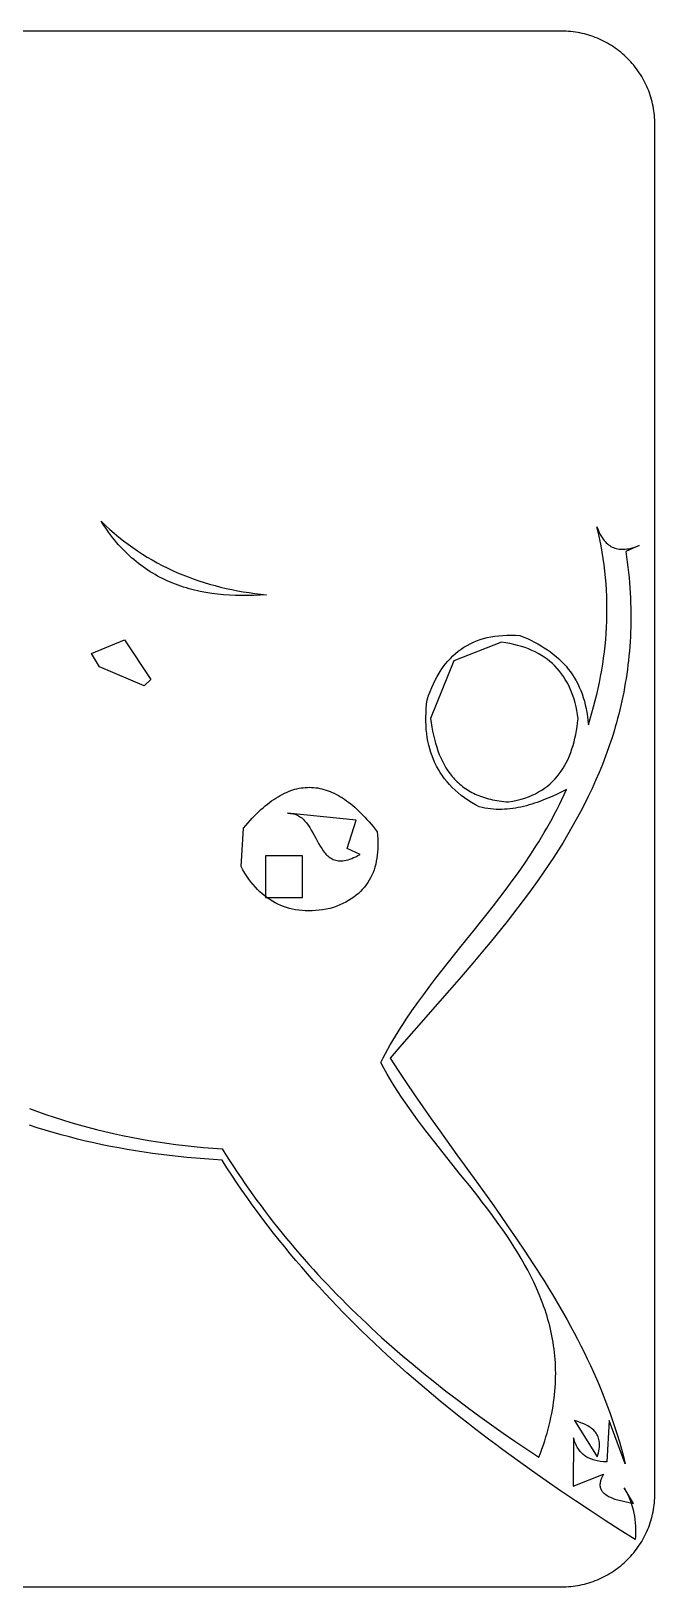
# Model space of a CAD drawing. Header units: metres. Extents: x 0 to 50, y 0 to 50.
# Drawn here: x 29.9 to 50, y 0 to 50 of the extents above; entities that cross this region are included whole.
import ezdxf

# ---------------------------------------------------------------- set-up
doc = ezdxf.new("R2010")
doc.units = ezdxf.units.M

msp = doc.modelspace()

# ---------------------------------------------------------------- linework, layer by layer
for points in [[(3, 0), (47, 0), (47, 0), (47.074492, 0.000924), (47.148761, 0.003687), (47.222779, 0.008277), (47.296513, 0.01468), (47.369934, 0.022884), (47.443009, 0.032877), (47.51571, 0.044646), (47.588004, 0.058177), (47.659861, 0.073458), (47.731251, 0.090477), (47.802143, 0.10922), (47.872505, 0.129676), (47.942308, 0.15183), (48.01152, 0.175671), (48.080111, 0.201186), (48.14805, 0.228361), (48.215307, 0.257185), (48.281849, 0.287645), (48.347648, 0.319727), (48.412671, 0.35342), (48.476889, 0.388709), (48.540271, 0.425584), (48.602785, 0.46403), (48.664402, 0.504035), (48.725089, 0.545587), (48.784818, 0.588672), (48.843556, 0.633279), (48.901274, 0.679394), (48.957939, 0.727004), (49.013523, 0.776097), (49.067994, 0.826659), (49.12132, 0.87868), (49.12132, 0.87868), (49.173341, 0.932006), (49.223903, 0.986477), (49.272996, 1.042061), (49.320606, 1.098726), (49.366721, 1.156444), (49.411328, 1.215182), (49.454413, 1.274911), (49.495965, 1.335598), (49.53597, 1.397215), (49.574416, 1.459729), (49.611291, 1.523111), (49.64658, 1.587329), (49.680273, 1.652352), (49.712355, 1.718151), (49.742815, 1.784693), (49.771639, 1.85195), (49.798814, 1.919889), (49.824329, 1.98848), (49.84817, 2.057692), (49.870324, 2.127495), (49.89078, 2.197857), (49.909523, 2.268749), (49.926542, 2.340139), (49.941823, 2.411996), (49.955354, 2.48429), (49.967123, 2.556991), (49.977116, 2.630066), (49.98532, 2.703487), (49.991723, 2.777221), (49.996313, 2.851239), (49.999076, 2.925508), (50, 3), (50, 47), (50, 47), (49.999076, 47.074492), (49.996313, 47.148761), (49.991723, 47.222779), (49.98532, 47.296513), (49.977116, 47.369934), (49.967123, 47.443009), (49.955354, 47.51571), (49.941823, 47.588004), (49.926542, 47.659861), (49.909523, 47.731251), (49.89078, 47.802143), (49.870324, 47.872505), (49.84817, 47.942308), (49.824329, 48.01152), (49.798814, 48.080111), (49.771639, 48.14805), (49.742815, 48.215307), (49.712355, 48.281849), (49.680273, 48.347648), (49.64658, 48.412671), (49.611291, 48.476889), (49.574416, 48.540271), (49.53597, 48.602785), (49.495965, 48.664402), (49.454413, 48.725089), (49.411328, 48.784818), (49.366721, 48.843556), (49.320606, 48.901274), (49.272996, 48.957939), (49.223903, 49.013523), (49.173341, 49.067994), (49.12132, 49.12132), (49.12132, 49.12132), (49.067994, 49.173341), (49.013523, 49.223903), (48.957939, 49.272996), (48.901274, 49.320606), (48.843556, 49.366721), (48.784818, 49.411328), (48.725089, 49.454413), (48.664402, 49.495965), (48.602785, 49.53597), (48.540271, 49.574416), (48.476889, 49.611291), (48.412671, 49.64658), (48.347648, 49.680273), (48.281849, 49.712355), (48.215307, 49.742815), (48.14805, 49.771639), (48.080111, 49.798814), (48.01152, 49.824329), (47.942308, 49.84817), (47.872505, 49.870324), (47.802143, 49.89078), (47.731251, 49.909523), (47.659861, 49.926542), (47.588004, 49.941823), (47.51571, 49.955354), (47.443009, 49.967123), (47.369934, 49.977116), (47.296513, 49.98532), (47.222779, 49.991723), (47.148761, 49.996313), (47.074492, 49.999076), (47, 50), (3, 50)], [(29.870871, 15.374214), (30.134583, 15.27884), (30.399912, 15.186659), (30.666876, 15.097713), (30.935494, 15.012046), (31.205783, 14.929699), (31.477761, 14.850715), (31.751447, 14.775136), (32.026858, 14.703004), (32.304013, 14.634362), (32.582929, 14.569252), (32.863624, 14.507717), (33.146117, 14.449799), (33.430425, 14.39554), (33.716566, 14.344983), (34.004559, 14.298169), (34.294421, 14.255142), (34.58617, 14.215944), (34.879825, 14.180617), (35.175403, 14.149203), (35.472922, 14.121745), (35.7724, 14.098285), (36.073856, 14.078866), (36.073856, 14.078866), (36.192491, 13.889173), (36.312587, 13.700843), (36.434136, 13.513863), (36.557129, 13.328222), (36.681559, 13.143906), (36.807418, 12.960902), (36.934696, 12.7792), (37.063385, 12.598785), (37.193478, 12.419645), (37.324966, 12.241769), (37.457841, 12.065143), (37.592094, 11.889755), (37.727717, 11.715593), (37.864702, 11.542644), (38.00304, 11.370895), (38.142724, 11.200334), (38.283745, 11.030949), (38.426094, 10.862727), (38.569764, 10.695656), (38.714745, 10.529723), (38.861031, 10.364915), (39.008612, 10.201221), (39.157481, 10.038627), (39.307628, 9.877121), (39.459046, 9.716691), (39.611726, 9.557325), (39.765661, 9.399009), (39.920841, 9.241731), (40.077259, 9.085479), (40.234906, 8.93024), (40.393774, 8.776002), (40.553854, 8.622752), (40.715139, 8.470478), (40.87762, 8.319167), (41.206137, 8.019386), (41.539338, 7.723308), (41.877158, 7.430833), (42.21953, 7.141863), (42.566388, 6.856295), (42.917666, 6.574032), (43.273297, 6.294972), (43.633215, 6.019016), (43.997353, 5.746065), (44.365645, 5.476018), (44.738026, 5.208775), (45.114428, 4.944236), (45.494786, 4.682302), (45.879033, 4.422873), (46.267102, 4.165848), (46.267102, 4.165848), (46.31759, 4.298233), (46.365406, 4.429629), (46.410579, 4.560047), (46.453139, 4.689498), (46.493117, 4.817993), (46.530541, 4.945544), (46.565442, 5.072161), (46.597849, 5.197855), (46.627793, 5.322638), (46.655302, 5.446521), (46.680408, 5.569515), (46.703138, 5.69163), (46.723524, 5.812878), (46.741595, 5.933271), (46.757381, 6.052818), (46.770912, 6.171532), (46.782217, 6.289423), (46.791326, 6.406502), (46.798269, 6.522781), (46.803076, 6.638271), (46.805776, 6.752982), (46.8064, 6.866926), (46.804977, 6.980114), (46.801536, 7.092556), (46.796109, 7.204265), (46.788724, 7.315251), (46.779411, 7.425525), (46.7682, 7.535098), (46.75512, 7.643982), (46.740203, 7.752187), (46.723477, 7.859725), (46.704971, 7.966607), (46.684717, 8.072843), (46.662744, 8.178445), (46.63908, 8.283424), (46.613758, 8.387791), (46.586805, 8.491557), (46.558252, 8.594734), (46.528128, 8.697331), (46.496464, 8.799361), (46.463289, 8.900835), (46.428633, 9.001763), (46.392526, 9.102157), (46.354997, 9.202027), (46.275794, 9.400243), (46.191262, 9.596498), (46.10164, 9.790883), (46.007166, 9.983485), (45.908078, 10.174393), (45.804614, 10.363696), (45.697012, 10.551483), (45.585512, 10.737843), (45.47035, 10.922863), (45.351766, 11.106633), (45.229997, 11.289242), (45.105282, 11.470779), (44.977859, 11.651331), (44.847966, 11.830988), (44.715842, 12.009838), (44.581725, 12.187971), (44.445852, 12.365475), (44.308463, 12.542438), (44.030087, 12.895098), (43.748503, 13.246662), (43.183335, 13.949338), (42.903563, 14.30187), (42.628206, 14.656145), (42.492779, 14.834158), (42.359171, 15.012872), (42.22762, 15.192377), (42.098364, 15.372761), (41.971641, 15.554113), (41.84769, 15.736521), (41.726749, 15.920075), (41.609056, 16.104863), (41.494849, 16.290974), (41.384367, 16.478497), (41.277848, 16.667519), (41.17553, 16.858131), (41.17553, 16.858131), (41.250306, 17.001418), (41.326936, 17.143581), (41.405357, 17.284664), (41.485509, 17.424711), (41.567331, 17.563768), (41.650761, 17.701879), (41.735738, 17.839089), (41.822202, 17.975442), (41.910092, 18.110984), (41.999346, 18.245758), (42.181702, 18.513184), (42.368782, 18.778076), (42.560099, 19.040794), (42.755163, 19.301694), (42.953487, 19.561134), (43.154581, 19.81947), (43.357957, 20.077061), (43.769601, 20.591436), (44.184513, 21.107118), (44.391972, 21.366343), (44.598783, 21.626966), (44.804457, 21.889346), (45.008504, 22.15384), (45.210438, 22.420805), (45.409769, 22.690598), (45.606009, 22.963578), (45.798669, 23.240101), (45.987261, 23.520525), (46.079879, 23.662312), (46.171296, 23.805207), (46.261453, 23.949257), (46.350287, 24.094505), (46.437737, 24.240997), (46.523744, 24.388777), (46.608244, 24.537889), (46.691178, 24.688378), (46.772485, 24.84029), (46.852103, 24.993668), (46.929971, 25.148558), (47.006028, 25.305003), (47.080213, 25.46305), (47.152466, 25.622741), (47.152466, 25.622741), (46.982551, 25.539351), (46.812079, 25.459142), (46.641017, 25.38282), (46.469334, 25.311088), (46.296998, 25.24465), (46.210574, 25.213637), (46.123976, 25.184212), (46.037198, 25.156462), (45.950236, 25.130476), (45.863087, 25.106342), (45.775747, 25.084148), (45.688212, 25.063982), (45.600477, 25.045931), (45.51254, 25.030085), (45.424394, 25.016531), (45.336038, 25.005356), (45.247466, 24.99665), (45.158675, 24.9905), (45.069661, 24.986994), (44.980419, 24.98622), (44.890946, 24.988266), (44.801238, 24.99322), (44.711291, 25.001171), (44.6211, 25.012206), (44.530663, 25.026413), (44.439974, 25.043881), (44.34903, 25.064697), (44.34903, 25.064697), (44.222334, 25.133867), (44.100798, 25.205741), (43.984382, 25.280296), (43.873052, 25.357512), (43.766768, 25.437365), (43.665495, 25.519835), (43.569196, 25.6049), (43.477832, 25.692537), (43.391369, 25.782727), (43.309767, 25.875445), (43.23299, 25.970672), (43.161002, 26.068385), (43.093765, 26.168562), (43.031242, 26.271183), (42.973396, 26.376224), (42.92019, 26.483665), (42.871586, 26.593484), (42.827549, 26.705658), (42.788041, 26.820167), (42.753025, 26.936989), (42.722463, 27.056101), (42.69632, 27.177483), (42.674557, 27.301112), (42.657137, 27.426966), (42.644025, 27.555025), (42.635182, 27.685267), (42.630571, 27.817668), (42.630157, 27.952209), (42.6339, 28.088867), (42.641766, 28.227621), (42.653715, 28.368448), (42.669712, 28.511328), (42.669712, 28.511328), (42.716204, 28.647181), (42.765499, 28.778509), (42.817619, 28.905305), (42.872587, 29.027559), (42.930424, 29.145266), (42.991152, 29.258418), (43.054793, 29.367006), (43.121369, 29.471024), (43.190902, 29.570463), (43.263414, 29.665317), (43.338927, 29.755578), (43.417462, 29.841237), (43.499041, 29.922288), (43.583688, 29.998723), (43.671422, 30.070535), (43.762267, 30.137715), (43.856244, 30.200257), (43.953375, 30.258152), (44.053682, 30.311393), (44.157188, 30.359973), (44.263913, 30.403884), (44.37388, 30.443119), (44.48711, 30.477669), (44.603626, 30.507528), (44.72345, 30.532688), (44.846603, 30.553141), (44.973108, 30.568879), (45.102986, 30.579895), (45.236259, 30.586182), (45.372949, 30.587732), (45.513079, 30.584538), (45.656669, 30.576591), (45.656669, 30.576591), (45.778185, 30.527571), (45.896586, 30.47627), (46.011845, 30.422653), (46.123932, 30.366686), (46.232818, 30.308334), (46.338475, 30.247562), (46.440874, 30.184336), (46.539986, 30.11862), (46.635782, 30.050381), (46.728234, 29.979583), (46.817312, 29.906191), (46.902988, 29.830172), (46.985232, 29.75149), (47.064017, 29.670111), (47.139313, 29.585999), (47.211092, 29.499121), (47.279324, 29.409441), (47.343981, 29.316925), (47.405034, 29.221538), (47.462454, 29.123246), (47.516212, 29.022013), (47.56628, 28.917805), (47.612629, 28.810588), (47.655229, 28.700326), (47.694053, 28.586985), (47.729071, 28.47053), (47.760254, 28.350927), (47.787574, 28.228141), (47.811002, 28.102137), (47.830509, 27.97288), (47.846065, 27.840336), (47.857644, 27.704469), (47.857644, 27.704469), (47.917347, 27.898472), (47.974146, 28.092682), (48.028002, 28.287111), (48.078877, 28.481768), (48.126731, 28.676666), (48.171525, 28.871813), (48.21322, 29.067223), (48.251777, 29.262904), (48.287158, 29.458868), (48.319323, 29.655125), (48.348232, 29.851687), (48.373849, 30.048564), (48.396132, 30.245767), (48.415043, 30.443307), (48.430544, 30.641194), (48.442595, 30.83944), (48.451157, 31.038054), (48.456191, 31.237048), (48.457658, 31.436433), (48.45552, 31.636219), (48.449736, 31.836417), (48.440269, 32.037038), (48.427079, 32.238092), (48.410127, 32.439591), (48.389374, 32.641545), (48.364781, 32.843965), (48.33631, 33.046862), (48.303921, 33.250246), (48.267574, 33.454128), (48.227232, 33.658519), (48.182855, 33.863431), (48.134405, 34.068872)], [(48.134405, 34.068872), (48.134405, 34.068872), (48.158647, 34.002954), (48.184143, 33.940393), (48.210885, 33.881158), (48.238866, 33.825217), (48.268078, 33.77254), (48.298513, 33.723094), (48.330164, 33.676849), (48.363025, 33.633773), (48.397087, 33.593836), (48.432342, 33.557005), (48.468785, 33.52325), (48.506407, 33.49254), (48.5452, 33.464843), (48.585158, 33.440127), (48.626273, 33.418363), (48.668537, 33.399518), (48.711943, 33.383561), (48.756485, 33.370461), (48.802153, 33.360187), (48.848942, 33.352707), (48.896843, 33.347991), (48.945849, 33.346006), (48.995952, 33.346722), (49.047146, 33.350108), (49.099423, 33.356132), (49.152775, 33.364763), (49.207195, 33.37597), (49.262676, 33.389721), (49.31921, 33.405986), (49.37679, 33.424732), (49.435408, 33.445929), (49.495057, 33.469546), (49.065225, 33.271544), (49.065225, 33.271544), (49.089706, 33.102398), (49.112102, 32.934295), (49.132431, 32.767225), (49.150711, 32.60118), (49.166961, 32.436149), (49.181199, 32.272126), (49.193443, 32.109099), (49.203712, 31.94706), (49.212023, 31.786001), (49.218395, 31.625911), (49.222846, 31.466783), (49.225394, 31.308606), (49.226058, 31.151371), (49.224856, 30.995071), (49.221806, 30.839695), (49.216927, 30.685234), (49.210236, 30.531679), (49.201752, 30.379022), (49.191494, 30.227254), (49.179478, 30.076364), (49.165724, 29.926344), (49.150251, 29.777185), (49.133075, 29.628878), (49.114216, 29.481414), (49.093691, 29.334784), (49.071519, 29.188978), (49.047719, 29.043988), (49.022307, 28.899804), (48.995304, 28.756417), (48.966726, 28.613819), (48.936593, 28.472), (48.904922, 28.330951), (48.871731, 28.190663), (48.83704, 28.051127), (48.800865, 27.912334), (48.763226, 27.774275), (48.724141, 27.63694), (48.683628, 27.500321), (48.641704, 27.364409), (48.598389, 27.229194), (48.553701, 27.094668), (48.507658, 26.96082), (48.411579, 26.695127), (48.310299, 26.432042), (48.203963, 26.171493), (48.092718, 25.913406), (47.97671, 25.65771), (47.856085, 25.404331), (47.730988, 25.153197), (47.601565, 24.904235), (47.467964, 24.657373), (47.330329, 24.412537), (47.188807, 24.169656), (47.043543, 23.928656), (46.894684, 23.689466), (46.742376, 23.452011), (46.586765, 23.21622), (46.427996, 22.98202), (46.266216, 22.749338), (46.101571, 22.518101), (45.934206, 22.288238), (45.764268, 22.059674), (45.591903, 21.832339), (45.417257, 21.606158), (45.240475, 21.381059), (45.061704, 21.15697), (44.88109, 20.933818), (44.698779, 20.71153), (44.514916, 20.490034), (44.143122, 20.049126), (43.766874, 19.610512), (43.387341, 19.173611), (43.005692, 18.737842), (42.240715, 17.867375), (41.859723, 17.431513), (41.481287, 16.994459), (41.481287, 16.994459), (41.737704, 16.599708), (41.998842, 16.207455), (42.2641, 15.81737), (42.532878, 15.429121), (42.804574, 15.042377), (43.078587, 14.656805), (43.631162, 13.887855), (44.185794, 13.11962), (44.46238, 12.734941), (44.737676, 12.349447), (45.011084, 11.962806), (45.282001, 11.574686), (45.549826, 11.184756), (45.813959, 10.792684), (46.073799, 10.39814), (46.201921, 10.199836), (46.328744, 10.000791), (46.454193, 9.800961), (46.578194, 9.600306), (46.70067, 9.398784), (46.821547, 9.196353), (46.94075, 8.992973), (47.058203, 8.788602), (47.173832, 8.583198), (47.287561, 8.376721), (47.399315, 8.169128), (47.50902, 7.960378), (47.616599, 7.750429), (47.721978, 7.539241), (47.825082, 7.326772), (47.925835, 7.11298), (48.024162, 6.897824), (48.119989, 6.681263), (48.213241, 6.463255), (48.303841, 6.243758), (48.391715, 6.022732), (48.476788, 5.800134), (48.558985, 5.575924), (48.63823, 5.35006), (48.714449, 5.1225), (48.787566, 4.893204), (48.857506, 4.662129), (48.924195, 4.429234), (48.987556, 4.194478), (49.047515, 3.95782), (48.527963, 5.342498), (48.456455, 4.018301), (48.456455, 4.018301), (48.346155, 4.024013), (48.242146, 4.035007), (48.192467, 4.04251), (48.144319, 4.051365), (48.097688, 4.061581), (48.052561, 4.073169), (48.008924, 4.086138), (47.966763, 4.100499), (47.926064, 4.116263), (47.886814, 4.133439), (47.848997, 4.152037), (47.812602, 4.172067), (47.777613, 4.193541), (47.744016, 4.216467), (47.711799, 4.240857), (47.680947, 4.26672), (47.651446, 4.294066), (47.623283, 4.322906), (47.596443, 4.35325), (47.570913, 4.385107), (47.546679, 4.418489), (47.523726, 4.453406), (47.502042, 4.489867), (47.481612, 4.527882), (47.462423, 4.567462), (47.44446, 4.608618), (47.42771, 4.651358), (47.412159, 4.695694), (47.397793, 4.741636), (47.384598, 4.789193), (47.368028, 3.238381), (48.342337, 3.620025), (48.342337, 3.620025), (48.318597, 3.577213), (48.297889, 3.535981), (48.280138, 3.496286), (48.265266, 3.458087), (48.253196, 3.421339), (48.243852, 3.386001), (48.237156, 3.352031), (48.233033, 3.319384), (48.231405, 3.288019), (48.232196, 3.257893), (48.235329, 3.228963), (48.240726, 3.201187), (48.248312, 3.174522), (48.25801, 3.148925), (48.269742, 3.124354), (48.283432, 3.100766), (48.299003, 3.078119), (48.316379, 3.056369), (48.335483, 3.035475), (48.356237, 3.015393), (48.378565, 2.996081), (48.402391, 2.977496), (48.454227, 2.942337), (48.511131, 2.909575), (48.57249, 2.878869), (48.637688, 2.849878), (48.706111, 2.822261), (49.307405, 2.683287), (49.015033, 3.186905), (49.015033, 3.186905), (49.069189, 3.088667), (49.118747, 2.989348), (49.163776, 2.889005), (49.204344, 2.787698), (49.24052, 2.685483), (49.272375, 2.582419), (49.299976, 2.478565), (49.323393, 2.373978), (49.342696, 2.268717), (49.357952, 2.162839), (49.369231, 2.056403), (49.376602, 1.949467), (49.380134, 1.842089), (49.379896, 1.734328), (49.375957, 1.62624), (49.368387, 1.517885), (49.368387, 1.517885), (48.882212, 1.826832), (48.398705, 2.138286), (47.918055, 2.452463), (47.440452, 2.769577), (46.966085, 3.089845), (46.495143, 3.41348), (46.027815, 3.740699), (45.564291, 4.071715), (45.10476, 4.406745), (44.876551, 4.575833), (44.649411, 4.746004), (44.423363, 4.917286), (44.198433, 5.089706), (43.974642, 5.26329), (43.752015, 5.438066), (43.530576, 5.614061), (43.310347, 5.7913), (43.091354, 5.969812), (42.873618, 6.149623), (42.657165, 6.330761), (42.442017, 6.51325), (42.228199, 6.69712), (42.015734, 6.882396), (41.804645, 7.069106), (41.594957, 7.257276), (41.386692, 7.446934), (41.179876, 7.638106), (40.97453, 7.830818), (40.77068, 8.025099), (40.568347, 8.220975), (40.367558, 8.418472), (40.168334, 8.617618), (39.970699, 8.81844), (39.774678, 9.020964), (39.580294, 9.225217), (39.38757, 9.431226), (39.19653, 9.639019), (39.007198, 9.848621), (38.819597, 10.06006), (38.633752, 10.273363), (38.449685, 10.488557), (38.26742, 10.705668), (38.086982, 10.924723), (37.908394, 11.14575), (37.731678, 11.368775), (37.55686, 11.593825), (37.383962, 11.820927), (37.213009, 12.050108), (37.044024, 12.281394), (36.87703, 12.514813), (36.712052, 12.750392), (36.549112, 12.988157), (36.388235, 13.228135), (36.229445, 13.470353), (36.072764, 13.714838), (36.072764, 13.714838), (35.788229, 13.731884), (35.505005, 13.751716), (35.223098, 13.774349), (34.942515, 13.799795), (34.663263, 13.82807), (34.385349, 13.859186), (34.108778, 13.893157), (33.833559, 13.929997), (33.559697, 13.96972), (33.287199, 14.01234), (33.016072, 14.057869), (32.746322, 14.106323), (32.477956, 14.157715), (32.210981, 14.212058), (31.945404, 14.269366), (31.681231, 14.329653), (31.418468, 14.392933), (31.157123, 14.45922), (30.897202, 14.528526), (30.638712, 14.600867), (30.381659, 14.676255), (30.12605, 14.754705), (29.871892, 14.83623)], [(37.504609, 31.887828), (37.504609, 31.887828), (37.300378, 31.873537), (37.097999, 31.863567), (36.89753, 31.858055), (36.69903, 31.857137), (36.502557, 31.86095), (36.308171, 31.869629), (36.115928, 31.883312), (35.925888, 31.902134), (35.738109, 31.926231), (35.552649, 31.955741), (35.369567, 31.990798), (35.278936, 32.010451), (35.188922, 32.031541), (35.099531, 32.054087), (35.010771, 32.078104), (34.922649, 32.103612), (34.835173, 32.130625), (34.74835, 32.159162), (34.662187, 32.18924), (34.576692, 32.220875), (34.491871, 32.254084), (34.407733, 32.288885), (34.324283, 32.325295), (34.241531, 32.36333), (34.159483, 32.403008), (34.078145, 32.444346), (33.997527, 32.48736), (33.917634, 32.532069), (33.838475, 32.578488), (33.760056, 32.626635), (33.682385, 32.676527), (33.605469, 32.728181), (33.529316, 32.781614), (33.453932, 32.836843), (33.379326, 32.893885), (33.305503, 32.952757), (33.232473, 33.013477), (33.160241, 33.07606), (33.088815, 33.140525), (33.018203, 33.206889), (32.948412, 33.275167), (32.879449, 33.345378), (32.811322, 33.417538), (32.744037, 33.491665), (32.677603, 33.567775), (32.612025, 33.645886), (32.547313, 33.726014), (32.483472, 33.808177), (32.420511, 33.892392), (32.358436, 33.978675), (32.297255, 34.067044), (32.236976, 34.157516), (32.177605, 34.250108), (32.177605, 34.250108), (32.318197, 34.115907), (32.460622, 33.985984), (32.604864, 33.860301), (32.750907, 33.73882), (32.898735, 33.621501), (33.04833, 33.508308), (33.199676, 33.399201), (33.352758, 33.294143), (33.507558, 33.193095), (33.664061, 33.09602), (33.82225, 33.002877), (33.982108, 32.913631), (34.143619, 32.828241), (34.306766, 32.746671), (34.471535, 32.668881), (34.637907, 32.594833), (34.805866, 32.52449), (34.975397, 32.457813), (35.146482, 32.394763), (35.319105, 32.335303), (35.493251, 32.279394), (35.668902, 32.226998), (35.846042, 32.178076), (36.024655, 32.132591), (36.204724, 32.090504), (36.386234, 32.051777), (36.569166, 32.016371), (36.753506, 31.984249), (36.939237, 31.955372), (37.126342, 31.929701), (37.314805, 31.907199), (37.504609, 31.887828)], [(32.935722, 30.433366), (33.779506, 29.158386), (33.569856, 28.954505), (32.127528, 29.56884), (31.869272, 29.999266), (32.935722, 30.433366)], [(43.534515, 29.760874), (42.782066, 27.911463), (42.782066, 27.911463), (42.801305, 27.771582), (42.823274, 27.634353), (42.848083, 27.499875), (42.87584, 27.368242), (42.906654, 27.23955), (42.940632, 27.113895), (42.977885, 26.991373), (43.018521, 26.87208), (43.062648, 26.756112), (43.110376, 26.643565), (43.161812, 26.534534), (43.217065, 26.429116), (43.276245, 26.327406), (43.33946, 26.229501), (43.406818, 26.135495), (43.478428, 26.045486), (43.515862, 26.00201), (43.5544, 25.959568), (43.594055, 25.918174), (43.634841, 25.877839), (43.676771, 25.838574), (43.71986, 25.800393), (43.764121, 25.763306), (43.809566, 25.727326), (43.856211, 25.692465), (43.904068, 25.658735), (43.953152, 25.626148), (44.003475, 25.594715), (44.055051, 25.56445), (44.107894, 25.535363), (44.162017, 25.507467), (44.217435, 25.480774), (44.27416, 25.455295), (44.332206, 25.431043), (44.391588, 25.40803), (44.452317, 25.386268), (44.514408, 25.365768), (44.577875, 25.346543), (44.642731, 25.328605), (44.70899, 25.311965), (44.776665, 25.296636), (44.84577, 25.282629), (44.916318, 25.269957), (44.988324, 25.258632), (45.0618, 25.248665), (45.13676, 25.240069), (45.213218, 25.232856), (45.291188, 25.227037), (45.291188, 25.227037), (45.430439, 25.251015), (45.564281, 25.279735), (45.69281, 25.313109), (45.816117, 25.351044), (45.934295, 25.393451), (46.047439, 25.440239), (46.155641, 25.491319), (46.258994, 25.5466), (46.357591, 25.605991), (46.451526, 25.669402), (46.540892, 25.736743), (46.625782, 25.807924), (46.70629, 25.882855), (46.782507, 25.961444), (46.854529, 26.043602), (46.922447, 26.129239), (46.986355, 26.218263), (47.046346, 26.310586), (47.102514, 26.406116), (47.154951, 26.504763), (47.203751, 26.606437), (47.249007, 26.711048), (47.290813, 26.818505), (47.32926, 26.928718), (47.364443, 27.041597), (47.396455, 27.157051), (47.425388, 27.27499), (47.451337, 27.395324), (47.474393, 27.517962), (47.494652, 27.642815), (47.512205, 27.769791), (47.527145, 27.898801), (47.527145, 27.898801), (47.508892, 28.031808), (47.486807, 28.161243), (47.460896, 28.287101), (47.431163, 28.40938), (47.397613, 28.528075), (47.360251, 28.643181), (47.31908, 28.754695), (47.274106, 28.862613), (47.225333, 28.96693), (47.172766, 29.067643), (47.116409, 29.164747), (47.056267, 29.258239), (46.992345, 29.348114), (46.924646, 29.434368), (46.853176, 29.516997), (46.77794, 29.595998), (46.698941, 29.671365), (46.616185, 29.743096), (46.529676, 29.811185), (46.439419, 29.875629), (46.345417, 29.936424), (46.247677, 29.993565), (46.146202, 30.047049), (46.040997, 30.096872), (45.932066, 30.143029), (45.819415, 30.185516), (45.703047, 30.22433), (45.582967, 30.259466), (45.459181, 30.29092), (45.331692, 30.318689), (45.200505, 30.342767), (45.065625, 30.363151), (43.534515, 29.760874)], [(41.062604, 24.268851), (41.062604, 24.268851), (41.073651, 24.154733), (41.081265, 24.042745), (41.085412, 23.932911), (41.086057, 23.825257), (41.083167, 23.719809), (41.076707, 23.616592), (41.066642, 23.515631), (41.05294, 23.416953), (41.035566, 23.320583), (41.014485, 23.226545), (40.989663, 23.134866), (40.961067, 23.045571), (40.928662, 22.958686), (40.892413, 22.874235), (40.852288, 22.792245), (40.80825, 22.712741), (40.760268, 22.635748), (40.708305, 22.561292), (40.652328, 22.489399), (40.592304, 22.420093), (40.528197, 22.353401), (40.459973, 22.289347), (40.387599, 22.227958), (40.31104, 22.169258), (40.230262, 22.113273), (40.145231, 22.060029), (40.055913, 22.009552), (39.962273, 21.961866), (39.864278, 21.916997), (39.761893, 21.87497), (39.655084, 21.835812), (39.543817, 21.799547), (39.543817, 21.799547), (39.424643, 21.777203), (39.307398, 21.75905), (39.192081, 21.745084), (39.078692, 21.735305), (38.96723, 21.729709), (38.857695, 21.728295), (38.750087, 21.731058), (38.644406, 21.737998), (38.540651, 21.749111), (38.438822, 21.764395), (38.338919, 21.783849), (38.240941, 21.807468), (38.144889, 21.835251), (38.050762, 21.867195), (37.95856, 21.903299), (37.868283, 21.943558), (37.779929, 21.987972), (37.6935, 22.036537), (37.608995, 22.089252), (37.526413, 22.146113), (37.445754, 22.207118), (37.367019, 22.272264), (37.290206, 22.34155), (37.215316, 22.414973), (37.142348, 22.49253), (37.071302, 22.57422), (37.002178, 22.660038), (36.934975, 22.749984), (36.869694, 22.844054), (36.806333, 22.942246), (36.744893, 23.044558), (36.685374, 23.150987), (36.764531, 24.382135), (36.764531, 24.382135), (36.834695, 24.466764), (36.904721, 24.548518), (36.974611, 24.627401), (37.044368, 24.70342), (37.113992, 24.776582), (37.183487, 24.846894), (37.252854, 24.914361), (37.322095, 24.978991), (37.391213, 25.040789), (37.460209, 25.099762), (37.529085, 25.155918), (37.597844, 25.209261), (37.666488, 25.259799), (37.735019, 25.307538), (37.803438, 25.352484), (37.871748, 25.394645), (37.939951, 25.434026), (38.008049, 25.470633), (38.076043, 25.504475), (38.143937, 25.535556), (38.211732, 25.563884), (38.27943, 25.589464), (38.347034, 25.612304), (38.414544, 25.632409), (38.481964, 25.649787), (38.549296, 25.664444), (38.616541, 25.676385), (38.683701, 25.685619), (38.750779, 25.69215), (38.817777, 25.695986), (38.884696, 25.697134), (38.95154, 25.695598), (39.018309, 25.691387), (39.085006, 25.684506), (39.151632, 25.674962), (39.218191, 25.662762), (39.284684, 25.647911), (39.351113, 25.630417), (39.417481, 25.610286), (39.483788, 25.587524), (39.550038, 25.562138), (39.616232, 25.534134), (39.682373, 25.503518), (39.748462, 25.470298), (39.814502, 25.43448), (39.880494, 25.39607), (39.946441, 25.355074), (40.012345, 25.311499), (40.078208, 25.265352), (40.144031, 25.216639), (40.209818, 25.165367), (40.275569, 25.111541), (40.341287, 25.055169), (40.406975, 24.996257), (40.472634, 24.934811), (40.538265, 24.870838), (40.603873, 24.804344), (40.669457, 24.735336), (40.735021, 24.66382), (40.800566, 24.589803), (40.866095, 24.513291), (40.93161, 24.434291), (40.997112, 24.352809), (41.062604, 24.268851)], [(38.175502, 24.86186), (38.175502, 24.86186), (38.225872, 24.8628), (38.274276, 24.860463), (38.320787, 24.854975), (38.365479, 24.846461), (38.408427, 24.835047), (38.449703, 24.820858), (38.489382, 24.804019), (38.527538, 24.784657), (38.564244, 24.762895), (38.599574, 24.73886), (38.633602, 24.712677), (38.666402, 24.684472), (38.698047, 24.654369), (38.728612, 24.622495), (38.75817, 24.588974), (38.786796, 24.553932), (38.841542, 24.479787), (38.893442, 24.401063), (38.943087, 24.318764), (38.991067, 24.233891), (39.084392, 24.060441), (39.130919, 23.973869), (39.178143, 23.888738), (39.226654, 23.806049), (39.277043, 23.726808), (39.3299, 23.652016), (39.357438, 23.616602), (39.385815, 23.582676), (39.415105, 23.550365), (39.44538, 23.519793), (39.476716, 23.491086), (39.509185, 23.464369), (39.542862, 23.439767), (39.57782, 23.417407), (39.614134, 23.397413), (39.651876, 23.379911), (39.691121, 23.365026), (39.731943, 23.352883), (39.774415, 23.343609), (39.818612, 23.337328), (39.864606, 23.334166), (39.912473, 23.334248), (39.962285, 23.337699), (40.014116, 23.344646), (40.068041, 23.355213), (40.124133, 23.369525), (40.182466, 23.387709), (40.243114, 23.40989), (40.30615, 23.436192), (40.371648, 23.466742), (40.439683, 23.501665), (40.510328, 23.541085), (40.101374, 23.734059), (40.385097, 24.637769), (38.175502, 24.86186)], [(37.465874, 23.498221), (37.465874, 22.159294), (38.658157, 22.159294), (38.658157, 23.498221), (37.465874, 23.498221)], [(47.407844, 5.345199), (48.138258, 4.179181), (48.138258, 4.179181), (48.160595, 4.245464), (48.179105, 4.309222), (48.193879, 4.370513), (48.205008, 4.429398), (48.212584, 4.485938), (48.216697, 4.540192), (48.21744, 4.59222), (48.214904, 4.642082), (48.20918, 4.689839), (48.200359, 4.73555), (48.188533, 4.779276), (48.173793, 4.821076), (48.156231, 4.86101), (48.135938, 4.89914), (48.113006, 4.935523), (48.087525, 4.970222), (48.059587, 5.003295), (48.029284, 5.034803), (47.996707, 5.064806), (47.961947, 5.093364), (47.925096, 5.120537), (47.886245, 5.146385), (47.845486, 5.170967), (47.802909, 5.194345), (47.758606, 5.216578), (47.712669, 5.237727), (47.616258, 5.277009), (47.514406, 5.312673), (47.407844, 5.345199)]]:
    msp.add_lwpolyline(points)

doc.saveas('drawing.dxf')
